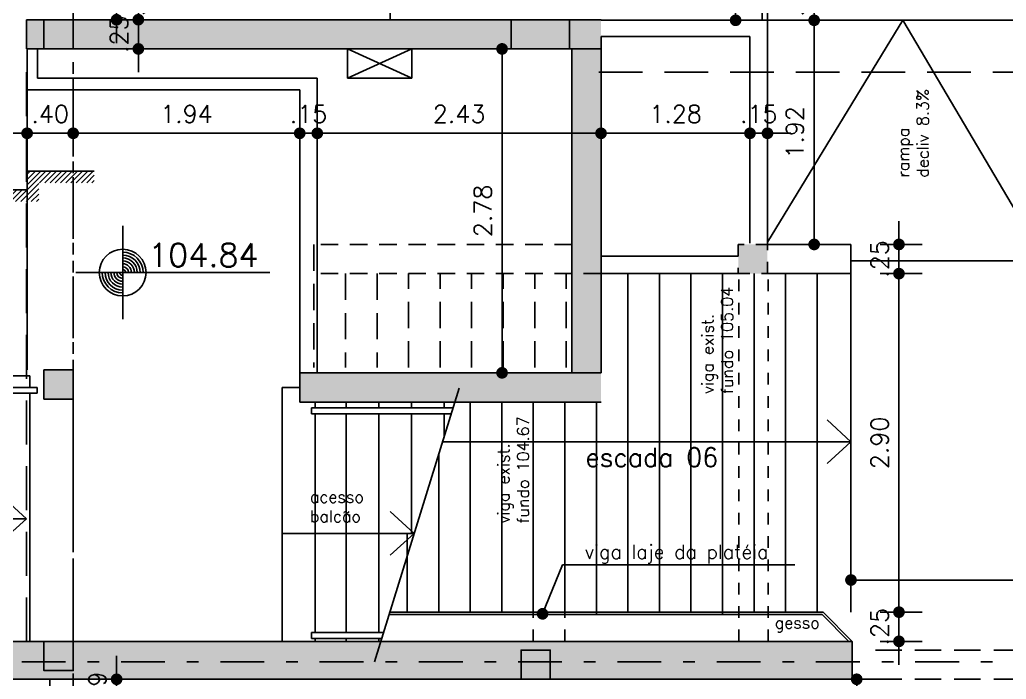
# Model space of a CAD drawing. Extents: x -14 to 107, y -33 to 53.
# Drawn here: x 13.84 to 22.29, y 16 to 21.65 of the extents above; entities that cross this region are included whole.
import ezdxf
from ezdxf.enums import TextEntityAlignment as Align

# ---------------------------------------------------------------- set-up
doc = ezdxf.new("R2010")
doc.units = 0
doc.header["$LTSCALE"] = 1.5
doc.header["$MEASUREMENT"] = 0
for name, pattern in [('DASHDOT', [1, 0.5, -0.25, 0, -0.25]), ('HIDDEN', [0.375, 0.25, -0.125]), ('HIDDEN2', [0.1875, 0.125, -0.0625])]:
    doc.linetypes.add(name, pattern=pattern)
doc.layers.get('0').update_dxf_attribs({"linetype": 'CONTINUOUS'})
for name, color, linetype in [('A-PAREDE', 3, 'CONTINUOUS'), ('A-REVEST', 1, 'CONTINUOUS'), ('COTAS', 7, 'CONTINUOUS'), ('EIXOS', 32, 'DASHDOT'), ('N-LNHVISTA', 7, 'CONTINUOUS'), ('N-NOTACOES', 6, 'CONTINUOUS'), ('N-PROJEÇÃO', 1, 'HIDDEN'), ('N-TEXTO', 7, 'CONTINUOUS'), ('PILAR', 7, 'CONTINUOUS'), ('PLATEIA1', 7, 'CONTINUOUS'), ('REVEST', 2, 'CONTINUOUS'), ('SOLID', 251, 'CONTINUOUS')]:
    doc.layers.add(name, color=color, linetype=linetype)
doc.styles.add('COTA', font='romans.shx')
doc.styles.add('REGUA-080', font='simplex', dxfattribs={"height": 0.15})
doc.styles.add('ROMANS', font='romans')
doc.dimstyles.new('DG060-1', dxfattribs={"dimscale": 0.1, "dimtxt": 1.5, "dimasz": 1, "dimexe": 2, "dimexo": 2.5, "dimgap": 0.9, "dimtad": 1, "dimzin": 4, "dimdsep": 46, "dimtxsty": 'COTA', "dimblk": 'DOT', "dimblk1": 'DOT', "dimblk2": 'DOT', "dimsah": 1, "dimcen": 0.09, "dimclrd": 1, "dimclre": 1, "dimclrt": 2, "dimadec": 0, "dimazin": 0, "dimtfac": 1, "dimtdec": 4, "dimtix": 1, "dimtmove": 2, "dimatfit": 3, "dimldrblk": 'DOT', "dimfxl": 1, "dimtvp": 2, "dimtolj": 1, "dimtzin": 0, "dimarcsym": 0})

# ---------------------------------------------------------------- blocks, each defined once
blk = doc.blocks.new('DOT')
at = {"color": 0, "linetype": 'ByBlock'}
blk.add_line((-0.5, 0), (-1, 0), dxfattribs=at)
at = {"color": 0, "linetype": 'ByBlock', "const_width": 0.5}
blk.add_lwpolyline([(-0.25, 0, 1), (0.25, 0, 1)], format="xyb", close=True, dxfattribs=at)
blk = doc.blocks.new('*D45')
at = {"color": 1, "linetype": 'ByBlock'}
for p, q in [((14.6718, 16.1), (14.6718, 16.2)), ((14.35, 16), (14.8718, 16)), ((14.6718, 15.8101), (14.6718, 16)), ((14.35, 15.8101), (14.8718, 15.8101)), ((14.6718, 15.7101), (14.6718, 15.6101))]:
    blk.add_line(p, q, dxfattribs=at)
at = {"color": 1, "linetype": 'ByBlock', "xscale": 0.1, "yscale": 0.1, "zscale": 0.1}
for p, rotation in [((14.6718, 16), 270), ((14.6718, 15.8101), 90)]:
    blk.add_blockref('DOT', p, dxfattribs=dict(at, rotation=rotation))
at = {"color": 2, "linetype": 'ByBlock', "insert": (14.5068, 15.9051), "char_height": 0.15, "attachment_point": 5, "rotation": 90, "style": 'COTA'}
blk.add_mtext('\\A1;.19', dxfattribs=at)
blk = doc.blocks.new('*D83')
at = {"color": 1, "linetype": 'ByBlock'}
for p, q in [((14.8579, 21.75), (14.8579, 21.85)), ((14.7638, 21.65), (15.0579, 21.65)), ((14.8579, 21.65), (14.8579, 21.4)), ((14.7752, 21.4), (15.0579, 21.4)), ((14.8579, 21.3), (14.8579, 21.2))]:
    blk.add_line(p, q, dxfattribs=at)
at = {"color": 1, "linetype": 'ByBlock', "xscale": 0.1, "yscale": 0.1, "zscale": 0.1}
for p, rotation in [((14.8579, 21.65), 270), ((14.8579, 21.4), 90)]:
    blk.add_blockref('DOT', p, dxfattribs=dict(at, rotation=rotation))
at = {"color": 2, "linetype": 'ByBlock', "insert": (14.6929, 21.525), "char_height": 0.15, "attachment_point": 5, "rotation": 90, "style": 'COTA'}
blk.add_mtext('\\A1;.25', dxfattribs=at)
blk = doc.blocks.new('*D84')
at = {"color": 1, "linetype": 'ByBlock'}
for p, q in [((20.6539, 16), (21.209, 16)), ((21.009, 15.9), (21.009, 14.25)), ((20.6539, 14.15), (21.209, 14.15))]:
    blk.add_line(p, q, dxfattribs=at)
at = {"color": 1, "linetype": 'ByBlock', "xscale": 0.1, "yscale": 0.1, "zscale": 0.1}
for p, rotation in [((21.009, 16), 90), ((21.009, 14.15), 270)]:
    blk.add_blockref('DOT', p, dxfattribs=dict(at, rotation=rotation))
at = {"color": 2, "linetype": 'ByBlock', "insert": (20.844, 15.075), "char_height": 0.15, "attachment_point": 5, "rotation": 90, "style": 'COTA'}
blk.add_mtext('\\A1;1.85', dxfattribs=at)
blk = doc.blocks.new('*D100')
at = {"color": 1, "linetype": 'ByBlock'}
for p, q in [((20.96, 16.85), (20.96, 17.05)), ((45.1959, 16.85), (45.1959, 17.05)), ((45.0959, 16.85), (21.06, 16.85))]:
    blk.add_line(p, q, dxfattribs=at)
at = {"color": 1, "linetype": 'ByBlock', "xscale": 0.1, "yscale": 0.1, "zscale": 0.1, "rotation": 180}
blk.add_blockref('DOT', (20.96, 16.85), dxfattribs=at)
at = {"color": 1, "linetype": 'ByBlock', "xscale": 0.1, "yscale": 0.1, "zscale": 0.1}
blk.add_blockref('DOT', (45.1959, 16.85), dxfattribs=at)
at = {"color": 2, "linetype": 'ByBlock', "insert": (36.3359, 17.2863), "char_height": 0.15, "attachment_point": 5, "style": 'COTA'}
blk.add_mtext('\\A1;24.24', dxfattribs=at)
blk = doc.blocks.new('*D114')
at = {"color": 1, "linetype": 'ByBlock'}
for p, q in [((19.0703, 26.4), (20.1721, 26.4)), ((19.9721, 26.3), (19.9721, 21.745)), ((19.1402, 21.645), (20.1721, 21.645))]:
    blk.add_line(p, q, dxfattribs=at)
at = {"color": 1, "linetype": 'ByBlock', "xscale": 0.1, "yscale": 0.1, "zscale": 0.1}
for p, rotation in [((19.9721, 26.4), 90), ((19.9721, 21.645), 270)]:
    blk.add_blockref('DOT', p, dxfattribs=dict(at, rotation=rotation))
at = {"color": 2, "linetype": 'ByBlock', "insert": (19.8071, 24.0225), "char_height": 0.15, "attachment_point": 5, "rotation": 90, "style": 'COTA'}
blk.add_mtext('\\A1;4.76', dxfattribs=at)
blk = doc.blocks.new('N-1901')
at = {"layer": 'N-NOTACOES', "color": 1}
for p, q in [((0, 0.004), (0, -0.004)), ((-0.002, 0), (-0.004, 0)), ((-0.002, 0), (0.012602, 0))]:
    blk.add_line(p, q, dxfattribs=at)
blk.add_circle((0, 0), 0.002, dxfattribs=at)
at = {"layer": 'N-NOTACOES', "color": 2}
for radius, start, end in [(0.00175, 0, 90), (0.0015, 0, 90), (0.00125, 0, 90), (0.001, 0, 90), (0.00075, 0, 90), (0.0005, 0, 90), (0.00025, 0, 90), (0.00175, 180, 270), (0.0015, 180, 270), (0.00125, 180, 270), (0.001, 180, 270), (0.00075, 180, 270), (0.0005, 180, 270), (0.00025, 180, 270)]:
    blk.add_arc((0, 0), radius, start, end, dxfattribs=at)
at = {"layer": 'N-NOTACOES', "color": 2, "style": 'ROMANS'}
blk.add_attdef('COTAP', text='', height=0.002, dxfattribs=at).set_placement((0.006907, 0.001496), align=Align.MIDDLE)
blk = doc.blocks.new('*D146')
at = {"color": 1, "linetype": 'ByBlock'}
for p, q in [((21.3708, 16.675), (21.3708, 16.775)), ((21.21, 16.575), (21.5708, 16.575)), ((21.3708, 16.325), (21.3708, 16.575)), ((21.21, 16.325), (21.5708, 16.325)), ((21.3708, 16.225), (21.3708, 16.125))]:
    blk.add_line(p, q, dxfattribs=at)
at = {"color": 1, "linetype": 'ByBlock', "xscale": 0.1, "yscale": 0.1, "zscale": 0.1}
for p, rotation in [((21.3708, 16.575), 270), ((21.3708, 16.325), 90)]:
    blk.add_blockref('DOT', p, dxfattribs=dict(at, rotation=rotation))
at = {"color": 2, "linetype": 'ByBlock', "insert": (21.2058, 16.45), "char_height": 0.15, "attachment_point": 5, "rotation": 90, "style": 'COTA'}
blk.add_mtext('\\A1;.25', dxfattribs=at)
blk = doc.blocks.new('*D147')
at = {"color": 1, "linetype": 'ByBlock'}
for p, q in [((21.21, 19.475), (21.5708, 19.475)), ((21.3708, 16.675), (21.3708, 19.375)), ((21.21, 16.575), (21.5708, 16.575))]:
    blk.add_line(p, q, dxfattribs=at)
at = {"color": 1, "linetype": 'ByBlock', "xscale": 0.1, "yscale": 0.1, "zscale": 0.1}
for p, rotation in [((21.3708, 19.475), 90), ((21.3708, 16.575), 270)]:
    blk.add_blockref('DOT', p, dxfattribs=dict(at, rotation=rotation))
at = {"color": 2, "linetype": 'ByBlock', "insert": (21.2058, 18.025), "char_height": 0.15, "attachment_point": 5, "rotation": 90, "style": 'COTA'}
blk.add_mtext('\\A1;2.90', dxfattribs=at)
blk = doc.blocks.new('*D148')
at = {"color": 1, "linetype": 'ByBlock'}
for p, q in [((18.1354, 21.4), (18.1724, 21.4)), ((17.9724, 21.3), (17.9724, 18.725)), ((18.1396, 18.625), (18.1724, 18.625))]:
    blk.add_line(p, q, dxfattribs=at)
at = {"color": 1, "linetype": 'ByBlock', "xscale": 0.1, "yscale": 0.1, "zscale": 0.1}
for p, rotation in [((17.9724, 21.4), 90), ((17.9724, 18.625), 270)]:
    blk.add_blockref('DOT', p, dxfattribs=dict(at, rotation=rotation))
at = {"color": 2, "linetype": 'ByBlock', "insert": (17.8074, 20.0125), "char_height": 0.15, "attachment_point": 5, "rotation": 90, "style": 'COTA'}
blk.add_mtext('\\A1;2.78', dxfattribs=at)
blk = doc.blocks.new('*D149')
at = {"color": 1, "linetype": 'ByBlock'}
for p, q in [((14.3, 20.9278), (14.3, 20.4771)), ((16.24, 20.8), (16.24, 20.4771)), ((14.4, 20.6771), (16.14, 20.6771))]:
    blk.add_line(p, q, dxfattribs=at)
at = {"color": 1, "linetype": 'ByBlock', "xscale": 0.1, "yscale": 0.1, "zscale": 0.1, "rotation": 180}
blk.add_blockref('DOT', (14.3, 20.6771), dxfattribs=at)
at = {"color": 1, "linetype": 'ByBlock', "xscale": 0.1, "yscale": 0.1, "zscale": 0.1}
blk.add_blockref('DOT', (16.24, 20.6771), dxfattribs=at)
at = {"color": 2, "linetype": 'ByBlock', "insert": (15.27, 20.8421), "char_height": 0.15, "attachment_point": 5, "style": 'COTA'}
blk.add_mtext('\\A1;1.94', dxfattribs=at)
blk = doc.blocks.new('*D168')
at = {"color": 1, "linetype": 'ByBlock'}
for p, q in [((14.6714, 22.1251), (14.6714, 22.2251)), ((14.6168, 22.0251), (14.8714, 22.0251)), ((14.6714, 21.65), (14.6714, 22.0251)), ((14.6714, 21.65), (14.6714, 22.0251)), ((14.6168, 21.65), (14.8714, 21.65)), ((14.6714, 21.55), (14.6714, 21.45))]:
    blk.add_line(p, q, dxfattribs=at)
at = {"color": 1, "linetype": 'ByBlock', "xscale": 0.1, "yscale": 0.1, "zscale": 0.1}
for p, rotation in [((14.6714, 22.0251), 270), ((14.6714, 21.65), 90)]:
    blk.add_blockref('DOT', p, dxfattribs=dict(at, rotation=rotation))
at = {"color": 2, "linetype": 'ByBlock', "insert": (14.8366, 21.8375), "char_height": 0.15, "attachment_point": 5, "rotation": 90, "style": 'COTA'}
blk.add_mtext('\\A1;.38', dxfattribs=at)
blk = doc.blocks.new('*D188')
at = {"color": 1, "linetype": 'ByBlock'}
for p, q in [((21.3708, 19.825), (21.3708, 19.925)), ((21.21, 19.725), (21.5708, 19.725)), ((21.3708, 19.475), (21.3708, 19.725)), ((21.21, 19.475), (21.5708, 19.475)), ((21.3708, 19.375), (21.3708, 19.275))]:
    blk.add_line(p, q, dxfattribs=at)
at = {"color": 1, "linetype": 'ByBlock', "xscale": 0.1, "yscale": 0.1, "zscale": 0.1}
for p, rotation in [((21.3708, 19.725), 270), ((21.3708, 19.475), 90)]:
    blk.add_blockref('DOT', p, dxfattribs=dict(at, rotation=rotation))
at = {"color": 2, "linetype": 'ByBlock', "insert": (21.2058, 19.6), "char_height": 0.15, "attachment_point": 5, "rotation": 90, "style": 'COTA'}
blk.add_mtext('\\A1;.25', dxfattribs=at)
blk = doc.blocks.new('*D189')
at = {"color": 1, "linetype": 'ByBlock'}
for p, q in [((20.71, 21.645), (20.4447, 21.645)), ((20.6447, 19.825), (20.6447, 21.545)), ((20.71, 19.725), (20.4447, 19.725))]:
    blk.add_line(p, q, dxfattribs=at)
at = {"color": 1, "linetype": 'ByBlock', "xscale": 0.1, "yscale": 0.1, "zscale": 0.1}
for p, rotation in [((20.6447, 21.645), 90), ((20.6447, 19.725), 270)]:
    blk.add_blockref('DOT', p, dxfattribs=dict(at, rotation=rotation))
at = {"color": 2, "linetype": 'ByBlock', "insert": (20.4797, 20.685), "char_height": 0.15, "attachment_point": 5, "rotation": 90, "style": 'COTA'}
blk.add_mtext('\\A1;1.92', dxfattribs=at)
blk = doc.blocks.new('*D190')
at = {"color": 1, "linetype": 'ByBlock'}
for p, q in [((20.095, 21.255), (20.095, 20.4771)), ((18.82, 21.15), (18.82, 20.4771)), ((18.92, 20.6771), (19.995, 20.6771))]:
    blk.add_line(p, q, dxfattribs=at)
at = {"color": 1, "linetype": 'ByBlock', "xscale": 0.1, "yscale": 0.1, "zscale": 0.1, "rotation": 180}
blk.add_blockref('DOT', (18.82, 20.6771), dxfattribs=at)
at = {"color": 1, "linetype": 'ByBlock', "xscale": 0.1, "yscale": 0.1, "zscale": 0.1}
blk.add_blockref('DOT', (20.095, 20.6771), dxfattribs=at)
at = {"color": 2, "linetype": 'ByBlock', "insert": (19.4575, 20.8421), "char_height": 0.15, "attachment_point": 5, "style": 'COTA'}
blk.add_mtext('\\A1;1.28', dxfattribs=at)
blk = doc.blocks.new('*D191')
at = {"color": 1, "linetype": 'ByBlock'}
for p, q in [((19.995, 20.6771), (19.895, 20.6771)), ((20.095, 20.6771), (20.245, 20.6771)), ((20.345, 20.6771), (20.445, 20.6771)), ((20.245, 20.435), (20.245, 20.4771))]:
    blk.add_line(p, q, dxfattribs=at)
at = {"color": 1, "linetype": 'ByBlock', "xscale": 0.1, "yscale": 0.1, "zscale": 0.1}
blk.add_blockref('DOT', (20.095, 20.6771), dxfattribs=at)
at = {"color": 1, "linetype": 'ByBlock', "xscale": 0.1, "yscale": 0.1, "zscale": 0.1, "rotation": 180}
blk.add_blockref('DOT', (20.245, 20.6771), dxfattribs=at)
at = {"color": 2, "linetype": 'ByBlock', "insert": (20.17, 20.8421), "char_height": 0.15, "attachment_point": 5, "style": 'COTA'}
blk.add_mtext('\\A1;.15', dxfattribs=at)
blk = doc.blocks.new('*D192')
at = {"color": 1, "linetype": 'ByBlock'}
for p, q in [((20.6447, 22.1251), (20.6447, 22.2251)), ((20.495, 22.0251), (20.8447, 22.0251)), ((20.6447, 21.645), (20.6447, 22.0251)), ((20.495, 21.645), (20.8447, 21.645)), ((20.6447, 21.545), (20.6447, 21.445))]:
    blk.add_line(p, q, dxfattribs=at)
at = {"color": 1, "linetype": 'ByBlock', "xscale": 0.1, "yscale": 0.1, "zscale": 0.1}
for p, rotation in [((20.6447, 22.0251), 270), ((20.6447, 21.645), 90)]:
    blk.add_blockref('DOT', p, dxfattribs=dict(at, rotation=rotation))
at = {"color": 2, "linetype": 'ByBlock', "insert": (20.4797, 21.835), "char_height": 0.15, "attachment_point": 5, "rotation": 90, "style": 'COTA'}
blk.add_mtext('\\A1;.38', dxfattribs=at)
blk = doc.blocks.new('*D197')
at = {"color": 1, "linetype": 'ByBlock'}
for p, q in [((13.9054, 20.8), (13.9054, 20.4771)), ((14.3, 20.8), (14.3, 20.4771)), ((13.8054, 20.6771), (13.7054, 20.6771)), ((14.3, 20.6771), (13.9054, 20.6771)), ((14.4, 20.6771), (14.5, 20.6771))]:
    blk.add_line(p, q, dxfattribs=at)
at = {"color": 1, "linetype": 'ByBlock', "xscale": 0.1, "yscale": 0.1, "zscale": 0.1}
blk.add_blockref('DOT', (13.9054, 20.6771), dxfattribs=at)
at = {"color": 1, "linetype": 'ByBlock', "xscale": 0.1, "yscale": 0.1, "zscale": 0.1, "rotation": 180}
blk.add_blockref('DOT', (14.3, 20.6771), dxfattribs=at)
at = {"color": 2, "linetype": 'ByBlock', "insert": (14.1027, 20.8421), "char_height": 0.15, "attachment_point": 5, "style": 'COTA'}
blk.add_mtext('\\A1;.40', dxfattribs=at)
blk = doc.blocks.new('*D198')
at = {"color": 1, "linetype": 'ByBlock'}
for p, q in [((16.24, 20.8), (16.24, 20.4771)), ((16.39, 20.8), (16.39, 20.4771)), ((16.14, 20.6771), (16.04, 20.6771)), ((16.24, 20.6771), (16.39, 20.6771)), ((16.49, 20.6771), (16.59, 20.6771))]:
    blk.add_line(p, q, dxfattribs=at)
at = {"color": 1, "linetype": 'ByBlock', "xscale": 0.1, "yscale": 0.1, "zscale": 0.1}
blk.add_blockref('DOT', (16.24, 20.6771), dxfattribs=at)
at = {"color": 1, "linetype": 'ByBlock', "xscale": 0.1, "yscale": 0.1, "zscale": 0.1, "rotation": 180}
blk.add_blockref('DOT', (16.39, 20.6771), dxfattribs=at)
at = {"color": 2, "linetype": 'ByBlock', "insert": (16.315, 20.8421), "char_height": 0.15, "attachment_point": 5, "style": 'COTA'}
blk.add_mtext('\\A1;.15', dxfattribs=at)
blk = doc.blocks.new('*D199')
at = {"color": 1, "linetype": 'ByBlock'}
for p, q in [((18.82, 21.15), (18.82, 20.4771)), ((16.49, 20.6771), (18.72, 20.6771))]:
    blk.add_line(p, q, dxfattribs=at)
at = {"color": 1, "linetype": 'ByBlock', "xscale": 0.1, "yscale": 0.1, "zscale": 0.1, "rotation": 180}
blk.add_blockref('DOT', (16.39, 20.6771), dxfattribs=at)
at = {"color": 1, "linetype": 'ByBlock', "xscale": 0.1, "yscale": 0.1, "zscale": 0.1}
blk.add_blockref('DOT', (18.82, 20.6771), dxfattribs=at)
at = {"color": 2, "linetype": 'ByBlock', "insert": (17.605, 20.8421), "char_height": 0.15, "attachment_point": 5, "style": 'COTA'}
blk.add_mtext('\\A1;2.43', dxfattribs=at)
blk = doc.blocks.new('*D213')
at = {"color": 1, "linetype": 'ByBlock'}
for p, q in [((17.0155, 22.395), (17.0155, 22.495)), ((17.1, 22.295), (16.8155, 22.295)), ((17.0155, 22.295), (17.0155, 21.845)), ((17.1, 21.845), (16.8155, 21.845)), ((17.0155, 21.745), (17.0155, 21.645))]:
    blk.add_line(p, q, dxfattribs=at)
at = {"color": 1, "linetype": 'ByBlock', "xscale": 0.1, "yscale": 0.1, "zscale": 0.1}
for p, rotation in [((17.0155, 22.295), 270), ((17.0155, 21.845), 90)]:
    blk.add_blockref('DOT', p, dxfattribs=dict(at, rotation=rotation))
at = {"color": 2, "linetype": 'ByBlock', "insert": (16.8505, 22.07), "char_height": 0.15, "attachment_point": 5, "rotation": 90, "style": 'COTA'}
blk.add_mtext('\\A1;.45', dxfattribs=at)

msp = doc.modelspace()

# ---------------------------------------------------------------- hatches: boundary and pattern name
at = {"layer": 'N-NOTACOES', "linetype": 'ByBlock'}
h = msp.add_hatch(dxfattribs=at)
h.set_pattern_fill('ANSI31', color=1, scale=0.01, style=0)
h.set_pattern_definition([(45, (0, 0), (-0.02245064, 0.02245064), [])])
h.paths.add_polyline_path([(14.3, 20.3529), (13.9054, 20.3529), (13.9054, 20.1929), (13.9054, 20.0929), (14.0054, 20.0929), (14.0054, 20.2529), (14.3, 20.2529)])
h.paths.add_polyline_path([(13.9, 20.1929), (13.4578, 20.1929), (13.4578, 20.0929), (13.9, 20.0929)])
h.paths.add_polyline_path([(14.4804, 20.3529), (14.3, 20.3529), (14.3, 20.2529), (14.4804, 20.2529)])
at = {"layer": 'PILAR'}
h = msp.add_hatch(color=256, dxfattribs=at)
h.paths.add_polyline_path([(14.05, 18.65), (14.05, 18.4), (14.3, 18.4), (14.3, 18.65)])
h.paths.add_polyline_path([(14.05, 21.65), (14.05, 21.4), (14.3, 21.4), (14.3, 21.65)])
at = {"layer": 'PILAR', "linetype": 'ByBlock'}
h = msp.add_hatch(color=256, dxfattribs=at)
h.paths.add_polyline_path([(18.05, 21.65), (18.05, 21.545), (18.55, 21.545), (18.55, 21.65)])
h.paths.add_polyline_path([(18.55, 21.4), (18.55, 21.545), (18.05, 21.545), (18.05, 21.4)])
at = {"layer": 'PILAR'}
msp.add_hatch(color=256, dxfattribs=at).paths.add_polyline_path([(19.995, 19.475), (20.245, 19.475), (20.245, 19.725), (19.995, 19.725)])
at = {"layer": 'PILAR', "linetype": 'ByBlock'}
h = msp.add_hatch(color=256, dxfattribs=at)
h.paths.add_polyline_path([(14.3, 16.325), (14.05, 16.325), (14.05, 16.1501), (14.3, 16.1501)])
h.paths.add_polyline_path([(14.3, 16.1501), (14.05, 16.1501), (14.05, 16.075), (14.3, 16.075)])
at = {"layer": 'PILAR'}
h = msp.add_hatch(color=256, dxfattribs=at)
h.paths.add_polyline_path([(18.26, 16.25), (18.135, 16.25), (18.135, 16), (18.26, 16)])
h.paths.add_polyline_path([(18.385, 16.25), (18.26, 16.25), (18.26, 16), (18.385, 16)])
at = {"layer": 'SOLID', "linetype": 'ByBlock'}
h = msp.add_hatch(color=256, dxfattribs=at)
h.paths.add_polyline_path([(18.82, 21.65), (18.55, 21.65), (18.55, 21.4), (18.67, 21.4), (18.82, 21.4)])
h.paths.add_polyline_path([(18.05, 21.4), (18.05, 21.65), (14.3, 21.65), (14.3, 21.545), (14.3, 21.4)])
h.paths.add_polyline_path([(14.05, 21.65), (13.9, 21.65), (13.9, 21.545), (13.9, 21.4), (14.05, 21.4)])
h.paths.add_polyline_path([(14.3939, 21.3304), (14.3939, 21.7196), (14.6189, 21.7196), (14.6189, 21.3304)], flags=9)
at = {"layer": 'SOLID'}
h = msp.add_hatch(color=256, dxfattribs=at)
h.paths.add_polyline_path([(18.82, 21.4), (18.67, 21.4), (18.57, 21.4), (18.57, 20.3529), (18.82, 20.3529)])
h.paths.add_polyline_path([(18.82, 20.3529), (18.57, 20.3529), (18.57, 19.475), (18.82, 19.475), (18.82, 19.725)])
h.paths.add_polyline_path([(18.82, 19.475), (18.57, 19.475), (18.57, 18.625), (18.82, 18.625)])
at = {"layer": 'SOLID', "linetype": 'ByBlock'}
msp.add_hatch(color=256, dxfattribs=at).paths.add_polyline_path([(18.82, 18.625), (16.24, 18.625), (16.24, 18.375), (18.82, 18.375)])
h = msp.add_hatch(color=256, dxfattribs=at)
h.paths.add_polyline_path([(16.9337, 16.325), (16.8795, 16.1501), (18.135, 16.1501), (18.135, 16.25), (18.385, 16.25), (18.385, 16.1501), (20.971, 16.1501), (20.971, 16.325)])
h.paths.add_polyline_path([(18.385, 16.1501), (18.385, 16), (20.971, 16), (20.971, 16.1501)])
h.paths.add_polyline_path([(14.3, 16.1501), (14.3, 16), (18.135, 16), (18.135, 16.1501)])
h.paths.add_polyline_path([(14.3, 16.325), (14.3, 16.1501), (16.8795, 16.1501), (16.9337, 16.325)])
h.paths.add_polyline_path([(12.05, 16.325), (12.05, 16.4), (11.65, 16.4), (11.65, 16.3), (8.61, 16.3), (8.61, 16.1501), (14.3, 16.1501), (14.3, 16.325)])
h.paths.add_polyline_path([(14.3, 16), (14.3, 16.1501), (8.61, 16.1501), (8.61, 16)])

# ---------------------------------------------------------------- linework, layer by layer
at = {"layer": 'A-PAREDE'}
for p, q in [((20.2, 21.645), (20.2, 21.795)), ((20.245, 21.645), (20.245, 21.845)), ((18.82, 21.65), (13.9, 21.65)), ((13.9, 21.65), (13.9, 21.4)), ((18.82, 21.645), (20.245, 21.645)), ((20.245, 19.725), (20.245, 21.645)), ((18.82, 21.505), (20.095, 21.505)), ((18.82, 21.505), (18.82, 18.625)), ((20.095, 19.735), (20.095, 21.505)), ((13.9, 21.4), (18.67, 21.4)), ((13.9054, 21.05), (13.9054, 21.4)), ((13.9954, 21.15), (13.9954, 21.4)), ((18.57, 21.4), (18.57, 18.625)), ((13.9954, 21.15), (16.39, 21.15)), ((16.39, 18.625), (16.39, 21.15)), ((13.9054, 21.05), (16.24, 21.05)), ((16.24, 18.625), (16.24, 21.05)), ((18.82, 19.625), (19.995, 19.625)), ((18.82, 19.475), (20, 19.475)), ((16.24, 18.375), (16.24, 18.625)), ((16.24, 18.625), (18.82, 18.625)), ((16.24, 18.375), (18.82, 18.375)), ((12.05, 16.325), (20.971, 16.325)), ((20.971, 16.325), (20.971, 16)), ((0.59, 16), (21.17, 16)), ((14.1, 16), (14.1, 15.8101))]:
    msp.add_line(p, q, dxfattribs=at)
at = {"layer": 'A-REVEST', "color": 2}
for p, q in [((17.011, 16.575), (20.721, 16.575)), ((17.011, 16.555), (20.7127, 16.555))]:
    msp.add_line(p, q, dxfattribs=at)
at = {"layer": 'EIXOS', "ltscale": 0.5}
for p, q in [((14.3, 48.1976), (14.3, -4.8398)), ((14.3, 21.15), (14.3, -4.8398)), ((78.8353, 16.1501), (-5.9475, 16.1501))]:
    msp.add_line(p, q, dxfattribs=at)
at = {"layer": 'N-LNHVISTA'}
for p, q in [((16.65, 21.4), (16.65, 21.15)), ((17.2, 21.4), (17.2, 21.15)), ((16.65, 21.15), (17.2, 21.15)), ((13.9054, 18.65), (13.9054, 21.05)), ((19.05, 19.475), (19.05, 16.575)), ((19.32, 19.475), (19.32, 16.575)), ((19.59, 19.475), (19.59, 16.575)), ((19.86, 19.475), (19.86, 16.5625)), ((20.13, 19.475), (20.13, 16.575)), ((20.4, 19.475), (20.4, 16.575)), ((20.67, 19.475), (20.67, 16.575)), ((20.96, 19.475), (20.96, 16.5751)), ((12.05, 18.6), (13.93, 18.6)), ((13.93, 18.6), (13.93, 18.5)), ((13.9904, 18.5), (12.05, 18.5)), ((13.9904, 18.45), (12.05, 18.45)), ((13.93, 18.45), (13.93, 16.325)), ((13.9904, 18.5), (13.9904, 18.45)), ((16.09, 16.325), (16.09, 18.5)), ((16.24, 18.5), (16.09, 18.5)), ((16.3716, 18.325), (16.3716, 18.375)), ((16.6366, 18.325), (16.6366, 18.375)), ((16.9166, 18.325), (16.9166, 18.375)), ((17.1966, 18.325), (17.1966, 18.375)), ((17.4766, 18.325), (17.4766, 18.375)), ((17.7, 18.375), (17.7, 16.575)), ((17.97, 18.375), (17.97, 16.575)), ((18.24, 18.3591), (18.24, 16.5591)), ((18.51, 18.375), (18.51, 16.575)), ((18.78, 18.375), (18.78, 16.5644)), ((16.34, 18.325), (16.34, 18.275)), ((16.34, 18.325), (17.5528, 18.325)), ((16.34, 18.275), (17.5373, 18.275)), ((16.3716, 16.4), (16.3716, 18.275)), ((16.6366, 16.4), (16.6366, 18.275)), ((16.9166, 16.4), (16.9166, 18.275)), ((17.1966, 17.25), (17.1966, 18.275)), ((17.4766, 18.0788), (17.4766, 18.275)), ((17.43, 17.9284), (17.43, 16.575)), ((17.16, 17.25), (17.16, 16.575)), ((16.34, 16.35), (16.34, 16.4)), ((16.34, 16.4), (16.9569, 16.4)), ((16.34, 16.35), (16.9414, 16.35)), ((16.3716, 16.325), (16.3716, 16.35)), ((16.6366, 16.325), (16.6366, 16.35)), ((16.9166, 16.325), (16.9166, 16.35))]:
    msp.add_line(p, q, dxfattribs=at)
at = {"layer": 'N-LNHVISTA', "color": 2}
for p, q in [((20.245, 19.725), (20.96, 19.725)), ((20.245, 19.475), (20.96, 19.475)), ((16.8795, 16.1501), (17.6051, 18.4941))]:
    msp.add_line(p, q, dxfattribs=at)
at = {"layer": 'N-LNHVISTA', "color": 2, "linetype": 'ByBlock'}
msp.add_line((20.96, 19.475), (20.96, 19.725), dxfattribs=at)
at = {"layer": 'N-LNHVISTA', "color": 1}
for p, q in [((20.96, 18.035), (20.7547, 18.2224)), ((20.96, 18.035), (17.463, 18.035)), ((20.96, 18.035), (20.7547, 17.8476)), ((13.9, 17.375), (13.6947, 17.5624)), ((17.22, 17.25), (17.0147, 17.4374)), ((9.05, 17.375), (13.9, 17.375)), ((13.9, 17.375), (13.6947, 17.1876)), ((16.09, 17.25), (17.22, 17.25)), ((17.22, 17.25), (17.0147, 17.0626))]:
    msp.add_line(p, q, dxfattribs=at)
at = {"layer": 'N-NOTACOES', "color": 4, "linetype": 'ByBlock'}
msp.add_lwpolyline([(14.4804, 20.3529), (13.9054, 20.3529), (13.9054, 20.1929), (13.4578, 20.1929)], dxfattribs=at)
at = {"layer": 'N-PROJEÇÃO'}
for p, q in [((13.9, 16.325), (13.9, 21.295)), ((18.8, 21.2), (22.921, 21.2)), ((14.3, 18.65), (14.3, 16.325))]:
    msp.add_line(p, q, dxfattribs=at)
at = {"layer": 'N-PROJEÇÃO', "ltscale": 0.6}
for p, q in [((16.3617, 19.725), (16.3617, 18.67)), ((16.6317, 19.475), (16.6317, 18.67)), ((16.9017, 19.475), (16.9017, 18.67)), ((17.1717, 18.67), (17.1717, 19.475)), ((17.4417, 18.67), (17.4417, 19.475)), ((17.7117, 18.67), (17.7117, 19.475)), ((17.9817, 18.67), (17.9817, 19.475)), ((18.2517, 18.67), (18.2517, 19.475)), ((18.5217, 18.67), (18.5217, 19.475)), ((21.17, 16.25), (22.67, 16.25)), ((21.17, 16), (22.82, 16))]:
    msp.add_line(p, q, dxfattribs=at)
at = {"layer": 'N-PROJEÇÃO', "ltscale": 0.4}
for p, q in [((18.57, 19.725), (16.3617, 19.725)), ((18.82, 19.475), (16.3617, 19.475))]:
    msp.add_line(p, q, dxfattribs=at)
at = {"layer": 'N-PROJEÇÃO', "linetype": 'HIDDEN2', "ltscale": 0.5}
for p, q in [((20, 16.325), (20, 19.475)), ((20.25, 16.325), (20.25, 19.475)), ((18.24, 16.325), (18.24, 18.375)), ((18.51, 16.325), (18.51, 18.375))]:
    msp.add_line(p, q, dxfattribs=at)
at = {"layer": 'N-PROJEÇÃO'}
msp.add_lwpolyline([(20.4115, 28.9921, 0.14721), (22.7363, 21.4152), (23.4751, 20.3119), (24.2911, 19.6234), (24.8715, 20.3113), (25.6875, 19.6228), (26.2678, 20.3107), (27.0839, 19.6222), (27.6642, 20.3101), (28.4803, 19.6216), (29.0606, 20.3095), (29.8766, 19.621), (30.457, 20.3089), (31.273, 19.6204), (31.8534, 20.3083), (32.6694, 19.6198), (33.2498, 20.3077), (34.0658, 19.6192), (34.6462, 20.3071), (35.4622, 19.6186)], format="xyb", dxfattribs=at)
at = {"layer": 'N-TEXTO', "color": 1, "linetype": 'ByBlock'}
for p, q in [((21.4053, 21.645), (20.245, 19.745)), ((20.245, 21.645), (22.5657, 21.645)), ((21.4053, 21.645), (22.62, 19.585)), ((16.65, 21.15), (17.2, 21.4)), ((17.2, 21.15), (16.65, 21.4)), ((20.96, 19.585), (22.9002, 19.585))]:
    msp.add_line(p, q, dxfattribs=at)
at = {"layer": 'PILAR'}
for points in [[(14.05, 21.65), (14.05, 21.4), (14.3, 21.4), (14.3, 21.65)], [(18.05, 21.65), (18.55, 21.65), (18.55, 21.4), (18.05, 21.4)], [(14.05, 18.65), (14.05, 18.4), (14.3, 18.4), (14.3, 18.65)], [(14.05, 16.325), (14.05, 16.075), (14.3, 16.075), (14.3, 16.325)], [(18.135, 16), (18.385, 16), (18.385, 16.25), (18.135, 16.25)]]:
    msp.add_lwpolyline(points, close=True, dxfattribs=at)
at = {"layer": 'PILAR', "linetype": 'HIDDEN2', "ltscale": 0.2}
msp.add_lwpolyline([(19.995, 19.725), (19.995, 19.475), (20.245, 19.475), (20.245, 19.725)], close=True, dxfattribs=at)
at = {"layer": 'PLATEIA1'}
msp.add_arc((68.0644, 27.9774), 45.9373, 184.44717, 190.52668, dxfattribs=at)
at = {"layer": 'REVEST'}
for p, q in [((20.721, 16.575), (20.971, 16.325)), ((20.7127, 16.555), (20.9427, 16.325))]:
    msp.add_line(p, q, dxfattribs=at)
at = {"layer": 'SOLID', "linetype": 'ByBlock'}
msp.add_line((18.67, 21.4), (18.82, 21.4), dxfattribs=at)

# ---------------------------------------------------------------- block references
at = {"layer": 'N-NOTACOES', "xscale": 100, "yscale": 100, "zscale": 100}
msp.add_blockref('N-1901', (14.7237, 19.4842), dxfattribs=at).add_auto_attribs({'COTAP': '104.84'})

# ---------------------------------------------------------------- texts
at = {"layer": 'N-TEXTO', "color": 3, "style": 'REGUA-080'}
msp.add_text('escada 06', height=0.16, dxfattribs=at).set_placement((18.685, 17.8219))
at = {"layer": 'N-TEXTO', "color": 2, "linetype": 'ByBlock', "insert": (21.4913, 20.297), "char_height": 0.1, "attachment_point": 4, "rotation": 90, "style": 'COTA'}
msp.add_mtext('rampa\\Pdecliv 8.3%', dxfattribs=at)
at = {"layer": 'N-TEXTO', "color": 1, "linetype": 'ByBlock', "char_height": 0.1, "attachment_point": 4, "rotation": 90, "style": 'COTA'}
for s, insert in [('viga exist.\\Pfundo 105.04', (19.8161, 18.4448)), ('viga exist.\\Pfundo 104.67', (18.0687, 17.3351))]:
    msp.add_mtext(s, dxfattribs=dict(at, insert=insert))
at = {"layer": 'N-TEXTO', "color": 2, "linetype": 'ByBlock', "attachment_point": 4, "style": 'COTA'}
for s, insert, char_height in [('acesso\\Pbalcão', (16.3264, 17.4789), 0.1), ('\\A1;viga laje da platéia', (18.6788, 17.0723), 0.12)]:
    msp.add_mtext(s, dxfattribs=dict(at, insert=insert, char_height=char_height))
at = {"layer": 'N-TEXTO', "color": 1, "linetype": 'ByBlock', "insert": (20.3074, 16.4682), "char_height": 0.1, "attachment_point": 4, "style": 'COTA'}
msp.add_mtext('gesso', dxfattribs=at)

# ---------------------------------------------------------------- dimensions: what is measured, and where the dimension line sits
at = {"layer": 'COTAS'}
for base, p1, p2, picture, middle in [((19.97209, 21.645), (18.82029, 26.39999), (18.89023, 21.645), '*D114', (19.80709, 24.0225)), ((20.6447, 22.0251), (20.245, 21.645), (20.245, 22.0251), '*D192', (20.4797, 21.835)), ((14.8579, 21.4), (14.5138, 21.65), (14.5252, 21.4), '*D83', (14.6929, 21.525)), ((20.6447, 21.645), (20.96, 19.725), (20.96, 21.645), '*D189', (20.4797, 20.685)), ((17.9724029957, 18.625), (17.8853657794, 21.4), (17.8896435786, 18.625), '*D148', (17.8074029957, 20.0125)), ((21.3708, 19.725), (20.96, 19.475), (20.96, 19.725), '*D188', (21.2058, 19.6)), ((21.3708, 19.475), (20.96, 16.575), (20.96, 19.475), '*D147', (21.2058, 18.025)), ((21.3708, 16.575), (20.96, 16.325), (20.96, 16.575), '*D146', (21.2058, 16.45)), ((14.6718, 16), (14.1, 15.8101), (14.1, 16), '*D45', (14.5068, 15.9051)), ((21.009, 14.15), (20.4039, 16), (20.4039, 14.15), '*D84', (20.844, 15.075))]:
    dim = msp.add_linear_dim(base=base, p1=p1, p2=p2, angle=90, dimstyle='DG060-1', dxfattribs=at)
    dim.commit()
    dim.dimension.update_dxf_attribs({"geometry": picture, "text_midpoint": middle})
dim = msp.add_linear_dim(base=(14.6714, 22.0251), p1=(14.3668, 21.65), p2=(14.3668, 22.0251), angle=90, dimstyle='DG060-1', dxfattribs=at)
dim.commit()
dim.dimension.update_dxf_attribs({"geometry": '*D168', "text_midpoint": (14.8366, 21.8375), "dimtype": 160})
for base, p1, p2, picture, middle in [((20.095, 20.6770992629), (18.82, 21.4), (20.095, 21.505), '*D190', (19.4575, 20.8420992629)), ((16.24, 20.6771), (14.3, 21.1778), (16.24, 21.05), '*D149', (15.27, 20.8421)), ((13.9054, 20.6771), (14.3, 21.05), (13.9054, 21.05), '*D197', (14.1027, 20.8421)), ((16.39, 20.6771), (16.24, 21.05), (16.39, 21.05), '*D198', (16.315, 20.8421))]:
    dim = msp.add_linear_dim(base=base, p1=p1, p2=p2, dimstyle='DG060-1', dxfattribs=at)
    dim.commit()
    dim.dimension.update_dxf_attribs({"geometry": picture, "text_midpoint": middle})
for base, p1, p2, picture, middle in [((20.245, 20.6771), (20.095, 21.505), (20.245, 20.685), '*D191', (20.17, 20.8421)), ((18.82, 20.6771), (16.39, 21.05), (18.82, 21.4), '*D199', (17.605, 20.8421))]:
    dim = msp.add_linear_dim(base=base, p1=p1, p2=p2, dimstyle='DG060-1', override={"dimse1": 1}, dxfattribs=at)
    dim.commit()
    dim.dimension.update_dxf_attribs({"geometry": picture, "text_midpoint": middle})
dim = msp.add_linear_dim(base=(20.96, 16.85), p1=(45.1959, 16.6), p2=(20.96, 16.6), dimstyle='DG060-1', dxfattribs=at)
dim.commit()
dim.dimension.update_dxf_attribs({"geometry": '*D100', "text_midpoint": (36.3359, 17.2863), "dimtype": 160})
at = {"layer": 'N-LNHVISTA'}
dim = msp.add_linear_dim(base=(17.0155, 21.845), p1=(17.35, 22.295), p2=(17.35, 21.845), angle=90, dimstyle='DG060-1', dxfattribs=at)
dim.commit()
dim.dimension.update_dxf_attribs({"geometry": '*D213', "text_midpoint": (16.8505, 22.07)})

# ---------------------------------------------------------------- leaders
at = {"layer": 'N-TEXTO', "color": 1, "linetype": 'ByBlock', "annotation_type": 0, "has_hookline": 1, "hookline_direction": 0, "text_width": 1.8}
msp.add_leader([(18.319, 16.5608), (18.4888, 16.9817), (18.5888, 16.9817)], dimstyle='DG060-1', override={"dimse1": 0}, dxfattribs=at)

doc.saveas('drawing.dxf')
